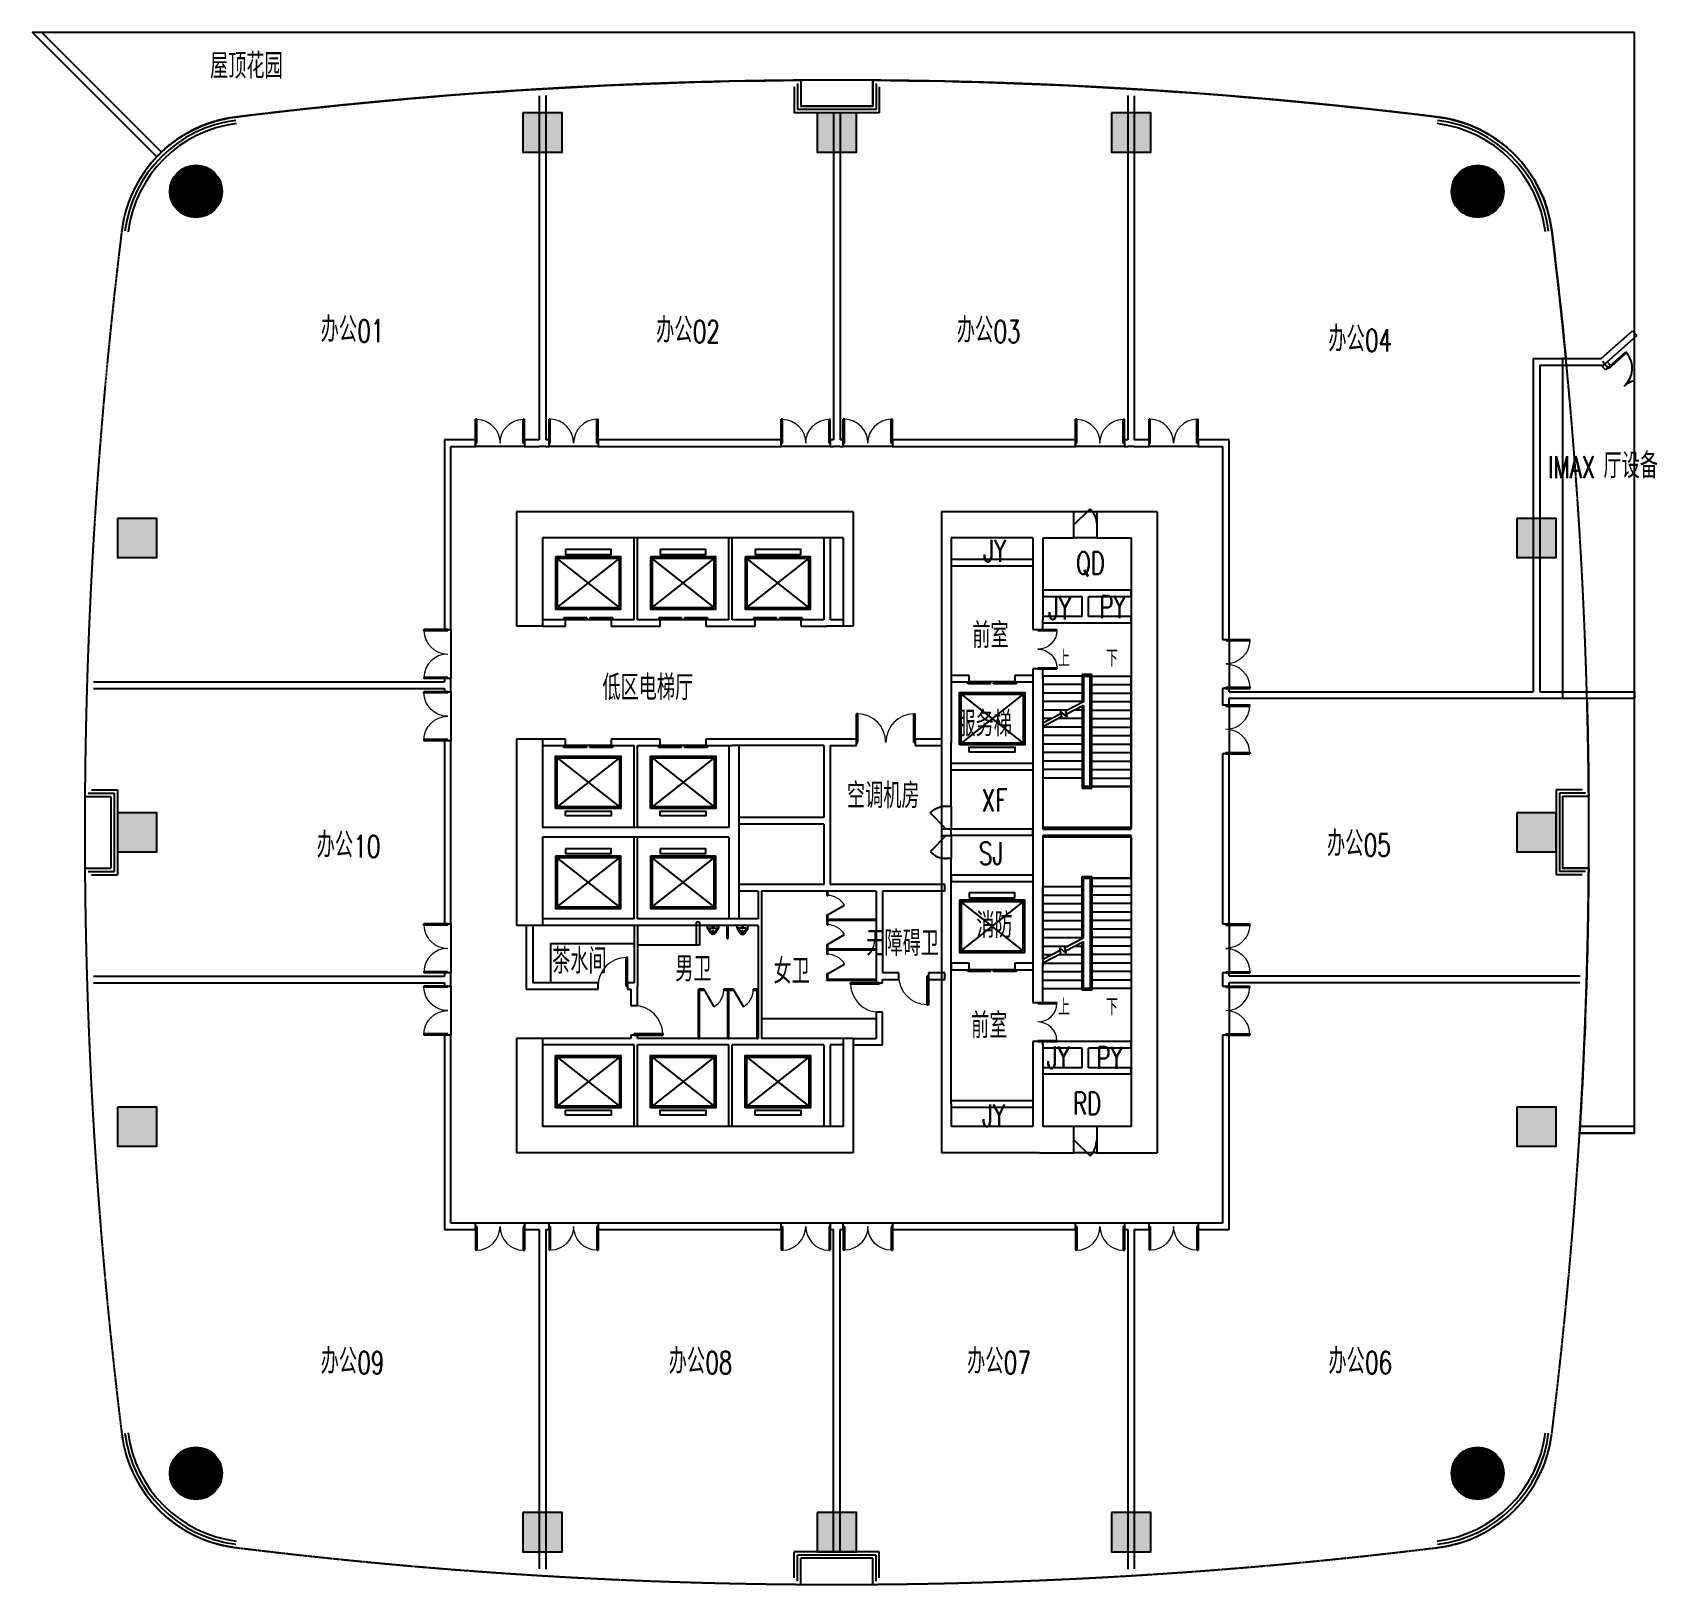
# Model space of a CAD drawing. Header units: millimetres. Extents: x 1425485 to 1583473, y 128978 to 176435.
# Drawn here: x 1533774 to 1583473, y 128978 to 176435 of the extents above.
import ezdxf

# ---------------------------------------------------------------- set-up
doc = ezdxf.new("R2010")
doc.units = ezdxf.units.MM
doc.linetypes.add('1-12商铺首层$0$DASH', pattern=[0.35, 0.25, -0.1])
doc.linetypes.add('DOTE', pattern=[2.42, 2, -0.2, 0.02, -0.2])
for name, color, linetype in [('3T_GLASS', 7, 'Continuous'), ('A-LIFT', 7, 'Continuous'), ('cc', 7, 'Continuous'), ('COLUMN', 9, 'Continuous'), ('CURTWALL', 7, 'Continuous'), ('DIM_SYMB', 7, 'Continuous'), ('DOTE', 16, 'DOTE'), ('J-厨卫', 7, 'Continuous'), ('PUB_HATCH', 252, 'Continuous'), ('PUB_TEXT', 7, 'Continuous'), ('STAIR', 7, 'Continuous'), ('WALL', 7, 'Continuous'), ('WINDOW', 7, 'Continuous'), ('变形线', 7, 'Continuous'), ('家具', 7, 'Continuous'), ('房间名', 7, 'Continuous')]:
    doc.layers.add(name, color=color, linetype=linetype)
doc.styles.add('_TCH_DIM', font='SIMPLEX', dxfattribs={"bigfont": 'GBCBIG'})
doc.styles.add('_TCH_SPACE', font='SIMPLEX', dxfattribs={"height": 5, "bigfont": 'GBCBIG'})

# ---------------------------------------------------------------- blocks, each defined once
blk = doc.blocks.new('224')
at = {"layer": 'A-LIFT'}
for p, q in [((-950, -1675), (950, -175)), ((950, -1675), (-950, -175))]:
    blk.add_line(p, q, dxfattribs=at)
for points in [[(700, 100), (700, -50), (-700, -50), (-700, 100)], [(1000, -125), (1000, -1725), (-1000, -1725), (-1000, -125)], [(-950, -1675), (-950, -175), (950, -175), (950, -1675)]]:
    blk.add_lwpolyline(points, close=True, dxfattribs=at)
blk = doc.blocks.new('_YZH')
blk.add_circle((0, 0), 0.5)
at = {"layer": 'PUB_HATCH', "const_width": 0.5}
blk.add_lwpolyline([(-0.25, 0, 1), (0.25, 0, 1)], format="xyb", close=True, dxfattribs=at)
blk = doc.blocks.new('_FZH')
blk.add_lwpolyline([(-0.5, -0.5), (0.5, -0.5), (0.5, 0.5), (-0.5, 0.5)], close=True)
at = {"layer": 'PUB_HATCH'}
blk.add_solid([(-0.5, -0.5), (0.5, -0.5), (-0.5, 0.5), (0.5, 0.5)], dxfattribs=at)
blk = doc.blocks.new('A$C4F7F3484')
at = {"layer": 'DOTE', "color": 1, "linetype": '1-12商铺首层$0$DASH', "ltscale": 3}
blk.add_lwpolyline([(30869, 27389, 0.343919), (27389, 30869, 0.061529), (-9389, 30869, 0.343919), (-12869, 27389, 0.061529), (-12869, -9389, 0.343919), (-9389, -12869, 0.061529), (27389, -12869, 0.343919), (30869, -9389, 0.061529), (30869, 27389)], format="xyb", dxfattribs=at)
at = {"layer": 'COLUMN', "color": 1, "xscale": 1200, "yscale": 1200, "zscale": 1200, "rotation": 270}
for p in [(0, 30400), (9000, 30400), (18000, 30400), (-12400, 18000), (30400, 18000), (-12400, 9000), (30400, 9000), (-12400, 0), (30400, 0), (0, -12400), (9000, -12400), (18000, -12400)]:
    blk.add_blockref('_FZH', p, dxfattribs=at)
at = {"layer": 'COLUMN', "color": 1, "xscale": 1600, "yscale": 1600, "zscale": 1600}
for p in [(-10600, 28600), (28600, 28600), (-10600, -10600), (28600, -10600)]:
    blk.add_blockref('_YZH', p, dxfattribs=at)
blk = doc.blocks.new('$lvtry$00000219')
at = {"color": 0}
for p, q in [((-124, -91), (-43, -216)), ((-116, -76), (116, -76)), ((43, -216), (124, -91))]:
    blk.add_line(p, q, dxfattribs=at)
blk.add_lwpolyline([(69, -231, -0.57735), (-69, -231), (-162, -88, -0.145378), (-170, -61), (-170, 0), (170, 0), (170, -61, -0.145378), (162, -88)], format="xyb", close=True, dxfattribs=at)
for centre, radius in [((0, -177), 20), ((0, -38), 17.7)]:
    blk.add_circle(centre, radius, dxfattribs=at)
for centre, radius, start, end in [((-116, -86), 10, 90, 213.0863), ((0, -191), 50, 210, 330), ((116, -86), 10, 326.9137, 90)]:
    blk.add_arc(centre, radius, start, end, dxfattribs=at)
for p in [(0, -38), (0, -177)]:
    blk.add_point(p, dxfattribs=at)
blk = doc.blocks.new('$DorLib2D$00000001')
for p, q in [((0.45, 0.975), (0.5, 0.975)), ((0.45, 0), (0.45, 0.975)), ((0.5, 0), (0.5, 0.975)), ((0.5, 0), (0.45, 0))]:
    blk.add_line(p, q)
at = {"lineweight": 13}
blk.add_arc((0.475, 0), 0.975, 91.4693, 180, dxfattribs=at)
blk = doc.blocks.new('$TCHSYS$APDOOR2D')
blk.add_line((0.5, 0), (0, 0.866))
at = {"lineweight": 13}
blk.add_arc((0.5, 0), 1, 120, 180, dxfattribs=at)
blk = doc.blocks.new('$DorLib2D$00000114')
at = {"color": 0}
blk.add_line((0.5, 0), (-0.207, 0.707), dxfattribs=at)
blk.add_arc((0.5, 0), 1, 135, 180, dxfattribs=at)
blk = doc.blocks.new('$DORLIB2D$00000127')
at = {"color": 0}
for points in [[(-0.533, 0.795), (-0.533, 0.69)], [(-0.033, 0.795), (-0.533, 0.795)], [(-0.033, 0.795), (-0.033, 0.69)], [(0.533, 0.795), (0.033, 0.795)], [(0.033, 0.795), (0.033, 0.69)], [(0.533, 0.795), (0.533, 0.69)], [(-0.033, 0.69), (-0.533, 0.69)], [(0.5, 0.5), (-0.5, 0.5)], [(0.533, 0.69), (0.033, 0.69)]]:
    blk.add_lwpolyline(points, dxfattribs=at)
blk = doc.blocks.new('$DorLib2D$00000002')
for p, q in [((-0.5, 0), (-0.5, 0.4875)), ((-0.475, 0.4875), (-0.5, 0.4875)), ((-0.475, 0), (-0.475, 0.4875)), ((0.475, 0), (0.475, 0.4875)), ((0.475, 0.4875), (0.5, 0.4875)), ((0.5, 0), (0.5, 0.4875)), ((-0.5, 0), (-0.475, 0)), ((0.5, 0), (0.475, 0))]:
    blk.add_line(p, q)
at = {"lineweight": 13}
for centre, start, end in [((-0.4875, 0), 0, 88.53072), ((0.4875, 0), 91.46928, 180)]:
    blk.add_arc(centre, 0.4875, start, end, dxfattribs=at)

msp = doc.modelspace()

# ---------------------------------------------------------------- linework, layer by layer
at = {"layer": 'cc'}
for p, q in [((1537575, 172634), (1533774, 176435)), ((1537717, 172775), (1534057, 176435))]:
    msp.add_line(p, q, dxfattribs=at)
for points in [[(1582774, 142778), (1581090, 142778), (1581090, 142778)], [(1582774, 142978), (1581102, 142978)]]:
    msp.add_lwpolyline(points, dxfattribs=at)
at = {"layer": 'CURTWALL'}
for p, q in [((1557272, 174974), (1557272, 174178)), ((1559472, 174974), (1559472, 174178)), ((1557072, 174772), (1557072, 173978)), ((1557172, 174873), (1557172, 174078)), ((1559572, 174873), (1559572, 174078)), ((1559672, 174772), (1559672, 173978)), ((1558372, 173978), (1557072, 173978)), ((1558372, 174078), (1557172, 174078)), ((1558372, 174178), (1557272, 174178)), ((1559472, 174178), (1558372, 174178)), ((1559572, 174078), (1558372, 174078)), ((1559672, 173978), (1558372, 173978)), ((1535376, 153078), (1536172, 153078)), ((1535477, 153178), (1536272, 153178)), ((1535578, 153278), (1536372, 153278)), ((1536172, 153078), (1536172, 150878)), ((1536272, 153178), (1536272, 150778)), ((1536372, 153278), (1536372, 150678)), ((1581166, 153278), (1580372, 153278)), ((1580372, 153278), (1580372, 150678)), ((1581267, 153178), (1580472, 153178)), ((1580472, 153178), (1580472, 150778)), ((1581368, 153078), (1580572, 153078)), ((1580572, 153078), (1580572, 150878)), ((1535376, 150878), (1536172, 150878)), ((1535477, 150778), (1536272, 150778)), ((1535578, 150678), (1536372, 150678)), ((1581166, 150678), (1580372, 150678)), ((1581267, 150778), (1580472, 150778)), ((1581368, 150878), (1580572, 150878)), ((1557072, 129184), (1557072, 129978)), ((1558372, 129978), (1557072, 129978)), ((1557172, 129083), (1557172, 129878)), ((1558372, 129878), (1557172, 129878)), ((1557272, 128982), (1557272, 129778)), ((1558372, 129778), (1557272, 129778)), ((1559672, 129978), (1558372, 129978)), ((1559572, 129878), (1558372, 129878)), ((1559472, 129778), (1558372, 129778)), ((1559472, 128982), (1559472, 129778)), ((1559572, 129083), (1559572, 129878)), ((1559672, 129184), (1559672, 129978))]:
    msp.add_line(p, q, dxfattribs=at)
for centre, radius, start, end in [((1540473, 169877), 4000, 97.0418, 172.9582), ((1540473, 169877), 3900, 97.0418, 172.9582), ((1540473, 169877), 3800, 97.0418, 172.9582), ((1576271, 169877), 3800, 7.0418, 82.9582), ((1576271, 169877), 3900, 7.0418, 82.9582), ((1576271, 169877), 4000, 7.0418, 82.9582), ((1540473, 134079), 4000, 187.0418, 262.9582), ((1540473, 134079), 3900, 187.0418, 262.9582), ((1540473, 134079), 3800, 187.0418, 262.9582), ((1576271, 134079), 3800, 277.0418, 352.9582), ((1576271, 134079), 3900, 277.0418, 352.9582), ((1576271, 134079), 4000, 277.0418, 352.9582)]:
    msp.add_arc(centre, radius, start, end, dxfattribs=at)
at = {"layer": 'DIM_SYMB'}
for points in [[(1565297, 156888, 0, 0, 0), (1565297, 156168, 120, 0, 0), (1565297, 155718, 0, 0, 0)], [(1566747, 156888, 0, 0, 0), (1566747, 152728, 0, 0, 0), (1565297, 152728, 0, 0, 0), (1565297, 155008, 120, 0, 0), (1565297, 155458, 0, 0, 0)], [(1566747, 147068, 0, 0, 0), (1566747, 151228, 0, 0, 0), (1565297, 151228, 0, 0, 0), (1565297, 148948, 120, 0, 0), (1565297, 148498, 0, 0, 0)], [(1565297, 147068, 0, 0, 0), (1565297, 147788, 120, 0, 0), (1565297, 148238, 0, 0, 0)]]:
    msp.add_lwpolyline(points, format="xyseb", dxfattribs=at)
at = {"layer": 'J-厨卫', "linetype": 'ByBlock'}
for p, q in [((1558072, 150178), (1558072, 150050)), ((1558102, 150178), (1558072, 150178)), ((1558102, 150050), (1558102, 150178)), ((1558072, 150050), (1558102, 150050)), ((1555022, 148728), (1555022, 149128)), ((1555022, 149128), (1555052, 149128)), ((1555052, 148728), (1555052, 149128)), ((1558102, 149450), (1558072, 149450)), ((1558072, 149450), (1558072, 149308)), ((1558072, 149308), (1558072, 149150)), ((1558072, 149150), (1558102, 149150)), ((1558102, 149308), (1558102, 149450)), ((1559572, 149308), (1558102, 149308)), ((1559572, 149278), (1558102, 149278)), ((1558102, 149150), (1558102, 149278)), ((1559572, 149278), (1559572, 149308)), ((1555022, 148728), (1555052, 148728)), ((1558102, 148550), (1558072, 148550)), ((1558072, 148550), (1558072, 148408)), ((1558072, 148408), (1558072, 148250)), ((1558072, 148250), (1558102, 148250)), ((1558102, 148408), (1558102, 148550)), ((1559572, 148408), (1558102, 148408)), ((1559572, 148378), (1558102, 148378)), ((1558102, 148250), (1558102, 148378)), ((1559572, 148378), (1559572, 148408)), ((1558102, 147650), (1558072, 147650)), ((1558072, 147650), (1558072, 147508)), ((1558102, 147508), (1558102, 147650)), ((1554142, 145678), (1554142, 147178)), ((1554315, 147178), (1554142, 147178)), ((1554172, 145678), (1554172, 147148)), ((1554172, 147148), (1554315, 147148)), ((1554315, 147148), (1554315, 147178)), ((1555072, 147178), (1554915, 147178)), ((1554915, 147178), (1554915, 147148)), ((1554915, 147148), (1555042, 147148)), ((1555042, 145678), (1555042, 147148)), ((1555215, 147178), (1555072, 147178)), ((1555072, 147148), (1555215, 147148)), ((1555072, 145678), (1555072, 147148)), ((1555215, 147148), (1555215, 147178)), ((1555972, 147178), (1555815, 147178)), ((1555815, 147178), (1555815, 147148)), ((1555815, 147148), (1555942, 147148)), ((1555942, 145678), (1555942, 147148)), ((1555972, 145678), (1555972, 147178)), ((1558072, 147508), (1558102, 147508)), ((1559572, 147478), (1558072, 147478)), ((1558072, 147448), (1558072, 147478)), ((1559572, 147448), (1558072, 147448)), ((1559572, 147448), (1559572, 147478)), ((1554142, 145678), (1554172, 145678)), ((1555042, 145678), (1555072, 145678)), ((1555942, 145678), (1555972, 145678))]:
    msp.add_line(p, q, dxfattribs=at)
at = {"layer": 'STAIR'}
for p, q in [((1564672, 156758), (1564672, 155316)), ((1565872, 156758), (1564672, 156758)), ((1566172, 156808), (1565872, 156808)), ((1565872, 156808), (1565872, 155946)), ((1565922, 156758), (1565922, 155972)), ((1566122, 156758), (1565922, 156758)), ((1565922, 156758), (1565922, 155972)), ((1565922, 156758), (1566122, 156758)), ((1566122, 153378), (1566122, 156758)), ((1566122, 153378), (1566122, 156758)), ((1566172, 153328), (1566172, 156808)), ((1566172, 156758), (1567372, 156758)), ((1567372, 153378), (1567372, 156758)), ((1565872, 156498), (1564672, 156498)), ((1565872, 156238), (1564672, 156238)), ((1566172, 156498), (1567372, 156498)), ((1566172, 156238), (1567372, 156238)), ((1565872, 155978), (1564672, 155978)), ((1565437, 155718), (1564672, 155718)), ((1565224, 155606), (1564672, 155316)), ((1565404, 155506), (1565206, 155687)), ((1565206, 155687), (1565247, 155505)), ((1565922, 155972), (1565365, 155680)), ((1565365, 155680), (1565404, 155506)), ((1565922, 155860), (1565388, 155579)), ((1565872, 155718), (1565652, 155718)), ((1565872, 155833), (1565872, 153328)), ((1565922, 155860), (1565922, 153638)), ((1565922, 155860), (1565922, 153378)), ((1566172, 155978), (1567372, 155978)), ((1566172, 155718), (1567372, 155718)), ((1565247, 155505), (1564672, 155203)), ((1564942, 155458), (1564672, 155458)), ((1564672, 155203), (1564672, 153638)), ((1565872, 155198), (1564672, 155198)), ((1565872, 155458), (1565157, 155458)), ((1566172, 155458), (1567372, 155458)), ((1566172, 155198), (1567372, 155198)), ((1565872, 154938), (1564672, 154938)), ((1565872, 154678), (1564672, 154678)), ((1566172, 154938), (1567372, 154938)), ((1566172, 154678), (1567372, 154678)), ((1565872, 154418), (1564672, 154418)), ((1565872, 154158), (1564672, 154158)), ((1566172, 154418), (1567372, 154418)), ((1566172, 154158), (1567372, 154158)), ((1565872, 153898), (1564672, 153898)), ((1565872, 153638), (1564672, 153638)), ((1564672, 153638), (1564672, 152078)), ((1565872, 153638), (1564672, 153638)), ((1565922, 153378), (1565922, 153638)), ((1566172, 153898), (1567372, 153898)), ((1566172, 153638), (1567372, 153638)), ((1565872, 153328), (1566172, 153328)), ((1565922, 153378), (1566122, 153378)), ((1566122, 153378), (1565922, 153378)), ((1566172, 153378), (1567372, 153378)), ((1567372, 153378), (1566172, 153378)), ((1567372, 152078), (1567372, 153378)), ((1564672, 152078), (1567372, 152078)), ((1567372, 151878), (1564672, 151878)), ((1564672, 151878), (1564672, 150318)), ((1567372, 150578), (1567372, 151878)), ((1565872, 148726), (1565872, 150628)), ((1565872, 150628), (1566172, 150628)), ((1566172, 150628), (1566172, 147148)), ((1564672, 148096), (1564672, 150318)), ((1564672, 150318), (1565872, 150318)), ((1564672, 150318), (1565872, 150318)), ((1565922, 148752), (1565922, 150578)), ((1565922, 150578), (1566122, 150578)), ((1565922, 150318), (1565922, 150578)), ((1565922, 150578), (1566122, 150578)), ((1565922, 148752), (1565922, 150318)), ((1566122, 150578), (1566122, 147198)), ((1566122, 150578), (1566122, 147198)), ((1567372, 150578), (1566172, 150578)), ((1566172, 150578), (1567372, 150578)), ((1567372, 150318), (1566172, 150318)), ((1567372, 150578), (1567372, 147198)), ((1564672, 150058), (1565872, 150058)), ((1564672, 149798), (1565872, 149798)), ((1567372, 150058), (1566172, 150058)), ((1567372, 149798), (1566172, 149798)), ((1564672, 149538), (1565872, 149538)), ((1564672, 149278), (1565872, 149278)), ((1567372, 149538), (1566172, 149538)), ((1567372, 149278), (1566172, 149278)), ((1564672, 149018), (1565872, 149018)), ((1564672, 148758), (1565872, 148758)), ((1565348, 148451), (1565922, 148752)), ((1565370, 148350), (1565922, 148640)), ((1565872, 147148), (1565872, 148613)), ((1565922, 147198), (1565922, 148640)), ((1565922, 147198), (1565922, 148640)), ((1567372, 149018), (1566172, 149018)), ((1567372, 148758), (1566172, 148758)), ((1564672, 148498), (1565437, 148498)), ((1564672, 148096), (1565206, 148377)), ((1564672, 147983), (1565229, 148276)), ((1564672, 148238), (1564942, 148238)), ((1565157, 148238), (1565872, 148238)), ((1565229, 148276), (1565190, 148450)), ((1565190, 148450), (1565389, 148269)), ((1565389, 148269), (1565348, 148451)), ((1565652, 148498), (1565872, 148498)), ((1567372, 148498), (1566172, 148498)), ((1567372, 148238), (1566172, 148238)), ((1564672, 147198), (1564672, 147983)), ((1564672, 147978), (1565872, 147978)), ((1564672, 147718), (1565872, 147718)), ((1567372, 147978), (1566172, 147978)), ((1567372, 147718), (1566172, 147718)), ((1564672, 147458), (1565872, 147458)), ((1564672, 147198), (1565872, 147198)), ((1566172, 147148), (1565872, 147148)), ((1566122, 147198), (1565922, 147198)), ((1565922, 147198), (1566122, 147198)), ((1567372, 147458), (1566172, 147458)), ((1567372, 147198), (1566172, 147198))]:
    msp.add_line(p, q, dxfattribs=at)
at = {"layer": 'WALL'}
for p, q in [((1549272, 174501), (1549272, 163978)), ((1549472, 174513), (1549472, 163978)), ((1567272, 174513), (1567272, 163978)), ((1567472, 174501), (1567472, 163978)), ((1558272, 173978), (1558272, 163978)), ((1558472, 173978), (1558472, 163978)), ((1581748, 166467), (1582708, 167317)), ((1581824, 166267), (1582840, 167167)), ((1582708, 167317), (1582840, 167167)), ((1579672, 166467), (1579672, 156278)), ((1579672, 166467), (1580580, 166467)), ((1579872, 166267), (1579872, 156278)), ((1579872, 166267), (1580580, 166267)), ((1580580, 166467), (1581748, 166467)), ((1580580, 166267), (1581824, 166267)), ((1581882, 166118), (1581750, 166267)), ((1582031, 166251), (1581882, 166118)), ((1582031, 166251), (1581932, 166363)), ((1546372, 163978), (1546372, 158178)), ((1547322, 163978), (1546372, 163978)), ((1546572, 158178), (1546572, 163778)), ((1546572, 163778), (1547322, 163778)), ((1547322, 163778), (1547322, 163978)), ((1549272, 163978), (1548822, 163978)), ((1548822, 163978), (1548822, 163778)), ((1548822, 163778), (1549272, 163778)), ((1549272, 163778), (1549272, 163778)), ((1549472, 163778), (1549272, 163778)), ((1549572, 163978), (1549472, 163978)), ((1549472, 163778), (1549472, 163778)), ((1549472, 163778), (1549572, 163778)), ((1549572, 163778), (1549572, 163978)), ((1556672, 163978), (1551072, 163978)), ((1551072, 163978), (1551072, 163778)), ((1551072, 163778), (1556672, 163778)), ((1556672, 163778), (1556672, 163978)), ((1558272, 163978), (1558172, 163978)), ((1558172, 163978), (1558172, 163778)), ((1558172, 163778), (1558272, 163778)), ((1558272, 163778), (1558272, 163778)), ((1558472, 163778), (1558272, 163778)), ((1558572, 163978), (1558472, 163978)), ((1558472, 163778), (1558472, 163778)), ((1558472, 163778), (1558572, 163778)), ((1558572, 163778), (1558572, 163978)), ((1565672, 163978), (1560072, 163978)), ((1560072, 163978), (1560072, 163778)), ((1560072, 163778), (1565672, 163778)), ((1565672, 163778), (1565672, 163978)), ((1567272, 163978), (1567172, 163978)), ((1567172, 163978), (1567172, 163778)), ((1567172, 163778), (1567272, 163778)), ((1567272, 163778), (1567272, 163778)), ((1567472, 163778), (1567272, 163778)), ((1567922, 163978), (1567472, 163978)), ((1567472, 163778), (1567922, 163778)), ((1567472, 163778), (1567472, 163778)), ((1567922, 163778), (1567922, 163978)), ((1570372, 163978), (1569422, 163978)), ((1569422, 163978), (1569422, 163778)), ((1569422, 163778), (1570172, 163778)), ((1570172, 163778), (1570172, 157878)), ((1570372, 157878), (1570372, 163978)), ((1552172, 161778), (1548572, 161778)), ((1548572, 161778), (1548572, 158278)), ((1555072, 161778), (1552172, 161778)), ((1558072, 161778), (1555072, 161778)), ((1558872, 161778), (1558072, 161778)), ((1558872, 161778), (1558872, 158378)), ((1561572, 161778), (1561572, 160228)), ((1564572, 161778), (1561572, 161778)), ((1565622, 161778), (1564572, 161778)), ((1565622, 160978), (1565622, 161778)), ((1568172, 161778), (1566322, 161778)), ((1566322, 161778), (1566322, 160978)), ((1568172, 161778), (1568172, 151978)), ((1552172, 160978), (1549372, 160978)), ((1549372, 160978), (1549372, 158278)), ((1555072, 160978), (1552172, 160978)), ((1552172, 158478), (1552172, 160978)), ((1552272, 158478), (1552272, 160978)), ((1558072, 160978), (1555072, 160978)), ((1555072, 158478), (1555072, 160978)), ((1555172, 158478), (1555172, 160978)), ((1557972, 160978), (1557972, 158478)), ((1558572, 160978), (1558072, 160978)), ((1558172, 160978), (1558172, 158478)), ((1558572, 160978), (1558572, 158378)), ((1561872, 160978), (1561872, 160228)), ((1564372, 160978), (1561872, 160978)), ((1564372, 160978), (1564372, 160228)), ((1564672, 160978), (1565622, 160978)), ((1564672, 160978), (1564672, 160228)), ((1566322, 160978), (1567372, 160978)), ((1567372, 160978), (1567372, 152128)), ((1561572, 160228), (1561572, 154728)), ((1561872, 160328), (1564372, 160328)), ((1561872, 160228), (1561872, 154728)), ((1561872, 160128), (1564372, 160128)), ((1564372, 160228), (1564372, 159278)), ((1564672, 160228), (1564672, 159278)), ((1564372, 159278), (1564372, 158478)), ((1565972, 159378), (1564672, 159378)), ((1564672, 159278), (1564672, 158478)), ((1565872, 159178), (1564672, 159178)), ((1565872, 158578), (1565872, 159178)), ((1567372, 159378), (1565972, 159378)), ((1566072, 158578), (1566072, 159178)), ((1567372, 159178), (1566072, 159178)), ((1567372, 159178), (1567372, 159378)), ((1565872, 158578), (1564672, 158578)), ((1567372, 158578), (1566072, 158578)), ((1567372, 158378), (1567372, 158578)), ((1546372, 158178), (1546572, 158178)), ((1549372, 158278), (1548572, 158278)), ((1550072, 158478), (1549372, 158478)), ((1549372, 158278), (1550072, 158278)), ((1550072, 158278), (1550072, 158478)), ((1552172, 158478), (1551472, 158478)), ((1551472, 158478), (1551472, 158278)), ((1551472, 158278), (1552172, 158278)), ((1552172, 158278), (1552972, 158278)), ((1552972, 158478), (1552272, 158478)), ((1552972, 158278), (1552972, 158478)), ((1555072, 158478), (1554372, 158478)), ((1554372, 158478), (1554372, 158278)), ((1554372, 158278), (1555072, 158278)), ((1555072, 158278), (1555872, 158278)), ((1555872, 158478), (1555172, 158478)), ((1555872, 158278), (1555872, 158478)), ((1557972, 158478), (1557272, 158478)), ((1557272, 158478), (1557272, 158278)), ((1557272, 158278), (1558072, 158278)), ((1558572, 158278), (1558072, 158278)), ((1558572, 158478), (1558172, 158478)), ((1558572, 158378), (1558572, 158278)), ((1558872, 158278), (1558572, 158278)), ((1558872, 158378), (1558872, 158278)), ((1564372, 158478), (1564372, 158178)), ((1564372, 158178), (1564672, 158178)), ((1564672, 158178), (1564672, 158478)), ((1565972, 158378), (1564672, 158378)), ((1567372, 158378), (1565972, 158378)), ((1570172, 157878), (1570372, 157878)), ((1535643, 156578), (1546372, 156578)), ((1546572, 156678), (1546372, 156678)), ((1546372, 156678), (1546372, 156578)), ((1546572, 156478), (1546572, 156678)), ((1562422, 156778), (1561872, 156778)), ((1561872, 156778), (1561872, 156578)), ((1561872, 156578), (1562422, 156578)), ((1562422, 156578), (1562422, 156778)), ((1564372, 156778), (1563822, 156778)), ((1563822, 156778), (1563822, 156578)), ((1563822, 156578), (1564372, 156578)), ((1564672, 156978), (1564372, 156978)), ((1564372, 156978), (1564372, 156678)), ((1564372, 156678), (1564372, 153978)), ((1564672, 156678), (1564672, 156978)), ((1564672, 156678), (1564672, 153978)), ((1535637, 156378), (1546372, 156378)), ((1546372, 156378), (1546372, 156278)), ((1546372, 156278), (1546572, 156278)), ((1546572, 156278), (1546572, 156478)), ((1570372, 156378), (1570172, 156378)), ((1570172, 156378), (1570172, 156178)), ((1570172, 156178), (1570172, 155878)), ((1570372, 156278), (1570372, 156378)), ((1570372, 156278), (1579672, 156278)), ((1570372, 156078), (1579772, 156078)), ((1570372, 155878), (1570372, 156078)), ((1579772, 156078), (1581213, 156078)), ((1579872, 156278), (1581213, 156278)), ((1581213, 156278), (1582774, 156278)), ((1581213, 156078), (1582774, 156078)), ((1582774, 156278), (1582774, 156078)), ((1570172, 155878), (1570372, 155878)), ((1546372, 154778), (1546372, 149178)), ((1546572, 154778), (1546372, 154778)), ((1546572, 149178), (1546572, 154778)), ((1548572, 154828), (1548572, 151978)), ((1549372, 154828), (1548572, 154828)), ((1549372, 154828), (1549372, 152128)), ((1550072, 154828), (1549372, 154828)), ((1549372, 154628), (1550072, 154628)), ((1550072, 154628), (1550072, 154828)), ((1552172, 154828), (1551472, 154828)), ((1551472, 154828), (1551472, 154628)), ((1551472, 154628), (1552172, 154628)), ((1552972, 154828), (1552172, 154828)), ((1552172, 152128), (1552172, 154628)), ((1552272, 154628), (1552972, 154628)), ((1552272, 152128), (1552272, 154628)), ((1552972, 154628), (1552972, 154828)), ((1555172, 154828), (1554372, 154828)), ((1554372, 154828), (1554372, 154628)), ((1554372, 154628), (1555172, 154628)), ((1555072, 154628), (1555072, 152328)), ((1558072, 154828), (1555172, 154828)), ((1557972, 154628), (1555172, 154628)), ((1555372, 154628), (1555372, 152328)), ((1557972, 154628), (1557972, 152428)), ((1558972, 154828), (1558072, 154828)), ((1558172, 154628), (1558172, 152328)), ((1558172, 154628), (1558972, 154628)), ((1558972, 154628), (1558972, 154828)), ((1561572, 154828), (1560772, 154828)), ((1560772, 154828), (1560772, 154628)), ((1560772, 154628), (1561572, 154628)), ((1561572, 154728), (1561572, 152778)), ((1561872, 152778), (1561872, 154728)), ((1564372, 154078), (1561872, 154078)), ((1561872, 153878), (1561872, 154078)), ((1570172, 154378), (1570172, 149178)), ((1570372, 154378), (1570172, 154378)), ((1570372, 149178), (1570372, 154378)), ((1564372, 153878), (1561872, 153878)), ((1564372, 153978), (1564372, 151978)), ((1564672, 153978), (1564672, 152128)), ((1561572, 152778), (1561872, 152778)), ((1552172, 152128), (1549372, 152128)), ((1555072, 152128), (1552172, 152128)), ((1555072, 152328), (1555072, 152128)), ((1557972, 152428), (1555372, 152428)), ((1555372, 152328), (1555372, 151978)), ((1557972, 152228), (1555372, 152228)), ((1557972, 152228), (1557972, 150378)), ((1558172, 152328), (1558172, 150378)), ((1567372, 152128), (1564672, 152128)), ((1548572, 151978), (1548572, 149128)), ((1552172, 151828), (1549372, 151828)), ((1549372, 151828), (1549372, 149128)), ((1555072, 151828), (1552172, 151828)), ((1552172, 149328), (1552172, 151828)), ((1552272, 149328), (1552272, 151828)), ((1555072, 151828), (1555072, 150278)), ((1555372, 151978), (1555372, 150278)), ((1561572, 152078), (1561572, 151878)), ((1561872, 152078), (1561572, 152078)), ((1561572, 151878), (1561872, 151878)), ((1564372, 152078), (1561872, 152078)), ((1561872, 151878), (1561872, 152078)), ((1561872, 151878), (1561872, 152078)), ((1564372, 151878), (1561872, 151878)), ((1564372, 151878), (1564372, 152078)), ((1564372, 151978), (1564372, 150578)), ((1567372, 151828), (1564672, 151828)), ((1564672, 151828), (1564672, 150578)), ((1567372, 151828), (1567372, 142978)), ((1568172, 151978), (1568172, 142178)), ((1561872, 151178), (1561572, 151178)), ((1561572, 151178), (1561572, 143678)), ((1561872, 143678), (1561872, 151178)), ((1561872, 150678), (1564372, 150678)), ((1561872, 150678), (1561872, 150478)), ((1555072, 150278), (1555072, 149328)), ((1556072, 150378), (1555372, 150378)), ((1555372, 150278), (1555372, 149328)), ((1555972, 150178), (1555372, 150178)), ((1555972, 150178), (1555972, 149328)), ((1557972, 150378), (1556072, 150378)), ((1556072, 150178), (1556072, 149228)), ((1558072, 150178), (1556072, 150178)), ((1559572, 150178), (1558072, 150178)), ((1559672, 150378), (1558172, 150378)), ((1559572, 150178), (1559572, 147578)), ((1561672, 150378), (1559672, 150378)), ((1561672, 150178), (1559772, 150178)), ((1559772, 150178), (1559772, 147678)), ((1561672, 150178), (1561672, 150378)), ((1561872, 150478), (1564372, 150478)), ((1564372, 150578), (1564372, 147878)), ((1564672, 150578), (1564672, 147878)), ((1546372, 149178), (1546572, 149178)), ((1549372, 149128), (1548572, 149128)), ((1548872, 149128), (1548872, 147178)), ((1549072, 149128), (1548872, 149128)), ((1549072, 149128), (1549072, 147378)), ((1552172, 149328), (1549372, 149328)), ((1552172, 149128), (1549372, 149128)), ((1552172, 149128), (1552172, 147378)), ((1552272, 149128), (1552172, 149128)), ((1555172, 149128), (1552172, 149128)), ((1555172, 149328), (1552272, 149328)), ((1552272, 149128), (1552272, 147278)), ((1554072, 149228), (1554072, 148528)), ((1554172, 149228), (1554072, 149228)), ((1554172, 149228), (1554172, 148528)), ((1555972, 149328), (1555172, 149328)), ((1555972, 149128), (1555172, 149128)), ((1555972, 149128), (1555972, 145678)), ((1556072, 149228), (1556072, 145678)), ((1570172, 149178), (1570372, 149178)), ((1554172, 148528), (1554072, 148528)), ((1546572, 147678), (1546372, 147678)), ((1546372, 147678), (1546372, 147578)), ((1546572, 147478), (1546572, 147678)), ((1560272, 147678), (1559772, 147678)), ((1560272, 147478), (1560272, 147678)), ((1561672, 147678), (1561172, 147678)), ((1561172, 147678), (1561172, 147478)), ((1561672, 147478), (1561672, 147678)), ((1562422, 147978), (1561872, 147978)), ((1561872, 147978), (1561872, 147778)), ((1561872, 147778), (1562422, 147778)), ((1562422, 147778), (1562422, 147978)), ((1564372, 147978), (1563822, 147978)), ((1563822, 147978), (1563822, 147778)), ((1563822, 147778), (1564372, 147778)), ((1564372, 147878), (1564372, 146778)), ((1564672, 146778), (1564672, 147878)), ((1570372, 147678), (1570172, 147678)), ((1570172, 147678), (1570172, 147478)), ((1570372, 147578), (1570372, 147678)), ((1535637, 147578), (1546372, 147578)), ((1535643, 147378), (1546372, 147378)), ((1546372, 147378), (1546372, 147278)), ((1546372, 147278), (1546572, 147278)), ((1546572, 147278), (1546572, 147478)), ((1548872, 147178), (1551072, 147178)), ((1551072, 147378), (1549072, 147378)), ((1551072, 147178), (1551072, 147378)), ((1552172, 147378), (1551972, 147378)), ((1551972, 147378), (1551972, 147178)), ((1551972, 147178), (1552072, 147178)), ((1552072, 147178), (1552072, 146678)), ((1552272, 146678), (1552272, 147278)), ((1559572, 147578), (1559572, 147378)), ((1559572, 147378), (1559772, 147378)), ((1559772, 147478), (1560272, 147478)), ((1559772, 147378), (1559772, 147478)), ((1561172, 147478), (1561672, 147478)), ((1570172, 147478), (1570172, 147278)), ((1570172, 147278), (1570372, 147278)), ((1581107, 147578), (1570372, 147578)), ((1581101, 147378), (1570372, 147378)), ((1570372, 147278), (1570372, 147378)), ((1552072, 146678), (1552272, 146678)), ((1564372, 146778), (1564672, 146778)), ((1559772, 146478), (1559572, 146478)), ((1559572, 146478), (1559572, 145678)), ((1559772, 145478), (1559772, 146478)), ((1546572, 145778), (1546372, 145778)), ((1546372, 145778), (1546372, 139828)), ((1546572, 140028), (1546572, 145778)), ((1548572, 145678), (1548572, 142178)), ((1549372, 145678), (1548572, 145678)), ((1549372, 145678), (1549372, 142978)), ((1552072, 145678), (1549372, 145678)), ((1552272, 145778), (1552072, 145778)), ((1552072, 145778), (1552072, 145678)), ((1552272, 145678), (1552272, 145778)), ((1555072, 145678), (1552272, 145678)), ((1555972, 145678), (1555072, 145678)), ((1558072, 145678), (1556072, 145678)), ((1558572, 145678), (1558072, 145678)), ((1558572, 145678), (1558572, 142978)), ((1558872, 145678), (1558572, 145678)), ((1558872, 145678), (1559572, 145678)), ((1558872, 145678), (1558872, 145478)), ((1558872, 145678), (1558872, 142178)), ((1570372, 145778), (1570172, 145778)), ((1570172, 145778), (1570172, 140028)), ((1570372, 139828), (1570372, 145778)), ((1552172, 145478), (1549372, 145478)), ((1552172, 142978), (1552172, 145478)), ((1552272, 142978), (1552272, 145478)), ((1555072, 145478), (1552272, 145478)), ((1555072, 142978), (1555072, 145478)), ((1555172, 142978), (1555172, 145478)), ((1556072, 145478), (1555172, 145478)), ((1557972, 145478), (1556072, 145478)), ((1557972, 145478), (1557972, 142978)), ((1558172, 145478), (1558172, 142978)), ((1558572, 145478), (1558172, 145478)), ((1558872, 145478), (1559772, 145478)), ((1564672, 145578), (1564372, 145578)), ((1564372, 145578), (1564372, 145478)), ((1564372, 145478), (1564372, 144678)), ((1565972, 145578), (1564672, 145578)), ((1564672, 145478), (1564672, 145578)), ((1564672, 145478), (1564672, 144678)), ((1565872, 145378), (1564672, 145378)), ((1565872, 144778), (1565872, 145378)), ((1567372, 145578), (1565972, 145578)), ((1567372, 145378), (1566072, 145378)), ((1566072, 144778), (1566072, 145378)), ((1567372, 145378), (1567372, 145578)), ((1564372, 144678), (1564372, 143678)), ((1565872, 144778), (1564672, 144778)), ((1564672, 144678), (1564672, 143678)), ((1567372, 144778), (1566072, 144778)), ((1567372, 144578), (1567372, 144778)), ((1565972, 144578), (1564672, 144578)), ((1567372, 144578), (1565972, 144578)), ((1561572, 143678), (1561572, 142178)), ((1561872, 143778), (1564372, 143778)), ((1561872, 143678), (1561872, 142978)), ((1564372, 143678), (1564372, 142978)), ((1564672, 143678), (1564672, 142978)), ((1561872, 143578), (1564372, 143578)), ((1552172, 142978), (1549372, 142978)), ((1555072, 142978), (1552172, 142978)), ((1558072, 142978), (1555072, 142978)), ((1558572, 142978), (1558072, 142978)), ((1564372, 142978), (1561872, 142978)), ((1565622, 142978), (1564672, 142978)), ((1565622, 142178), (1565622, 142978)), ((1567372, 142978), (1566322, 142978)), ((1566322, 142978), (1566322, 142178)), ((1552172, 142178), (1548572, 142178)), ((1555072, 142178), (1552172, 142178)), ((1558072, 142178), (1555072, 142178)), ((1558872, 142178), (1558072, 142178)), ((1564572, 142178), (1561572, 142178)), ((1564572, 142178), (1565622, 142178)), ((1566322, 142178), (1568172, 142178)), ((1546372, 139828), (1547322, 139828)), ((1547322, 140028), (1546572, 140028)), ((1547322, 139828), (1547322, 140028)), ((1549372, 140028), (1548822, 140028)), ((1548822, 140028), (1548822, 139828)), ((1548822, 139828), (1549272, 139828)), ((1549272, 139828), (1549272, 129455)), ((1549572, 140028), (1549372, 140028)), ((1549472, 139828), (1549472, 129443)), ((1549472, 139828), (1549572, 139828)), ((1549572, 139828), (1549572, 140028)), ((1556672, 140028), (1551072, 140028)), ((1551072, 140028), (1551072, 139828)), ((1551072, 139828), (1556672, 139828)), ((1556672, 139828), (1556672, 140028)), ((1558372, 140028), (1558172, 140028)), ((1558172, 140028), (1558172, 139828)), ((1558172, 139828), (1558272, 139828)), ((1558272, 129978), (1558272, 139828)), ((1558572, 140028), (1558372, 140028)), ((1558472, 129978), (1558472, 139828)), ((1558472, 139828), (1558572, 139828)), ((1558572, 139828), (1558572, 140028)), ((1565672, 140028), (1560072, 140028)), ((1560072, 140028), (1560072, 139828)), ((1560072, 139828), (1565672, 139828)), ((1565672, 139828), (1565672, 140028)), ((1567372, 140028), (1567172, 140028)), ((1567172, 140028), (1567172, 139828)), ((1567172, 139828), (1567272, 139828)), ((1567272, 139828), (1567272, 129443)), ((1567922, 140028), (1567372, 140028)), ((1567472, 139828), (1567922, 139828)), ((1567472, 139828), (1567472, 129455)), ((1567922, 139828), (1567922, 140028)), ((1570172, 140028), (1569422, 140028)), ((1569422, 140028), (1569422, 139828)), ((1569422, 139828), (1570372, 139828))]:
    msp.add_line(p, q, dxfattribs=at)
at = {"layer": 'WALL', "color": 46}
msp.add_line((1581956, 166184), (1581791, 166372), dxfattribs=at)
at = {"layer": 'WINDOW'}
for p, q in [((1581956, 166184), (1582504, 166669)), ((1581981, 166156), (1582529, 166641)), ((1582529, 166641), (1582504, 166669)), ((1581956, 166184), (1581981, 166156)), ((1548822, 163778), (1547322, 163778)), ((1551072, 163778), (1549572, 163778)), ((1558172, 163778), (1556672, 163778)), ((1560072, 163778), (1558572, 163778)), ((1567172, 163778), (1565672, 163778)), ((1569422, 163778), (1567922, 163778)), ((1546572, 158178), (1546572, 156678)), ((1570372, 157878), (1570372, 156378)), ((1546572, 156278), (1546572, 154778)), ((1570372, 155878), (1570372, 154378)), ((1546572, 149178), (1546572, 147678)), ((1570372, 149178), (1570372, 147678)), ((1546572, 147278), (1546572, 145778)), ((1570372, 147278), (1570372, 145778)), ((1548822, 140028), (1547322, 140028)), ((1551072, 140028), (1549572, 140028)), ((1558172, 140028), (1556672, 140028)), ((1560072, 140028), (1558572, 140028)), ((1567172, 140028), (1565672, 140028)), ((1569422, 140028), (1567922, 140028))]:
    msp.add_line(p, q, dxfattribs=at)
at = {"layer": 'WINDOW', "linetype": 'ByBlock'}
for p, q in [((1566322, 161778), (1565622, 161778)), ((1566322, 160978), (1565622, 160978)), ((1561572, 152778), (1561572, 152078)), ((1561872, 152778), (1561872, 152078)), ((1561572, 151878), (1561572, 151178)), ((1561872, 151878), (1561872, 151178)), ((1566322, 142978), (1565622, 142978)), ((1566322, 142178), (1565622, 142178))]:
    msp.add_line(p, q, dxfattribs=at)
at = {"layer": 'WINDOW'}
for centre, start, end in [((1581969, 166170), 311.521, 40.0517), ((1582938, 165075), 102.9823, 131.521)]:
    msp.add_arc(centre, 731, start, end, dxfattribs=at)
at = {"layer": '变形线'}
msp.add_lwpolyline([(1582774, 176435), (1533774, 176435), (1537575, 172634, -0.173587), (1539983, 173847, -0.0289), (1557272, 174974), (1557272, 174178), (1559472, 174178), (1559472, 174974, -0.0289), (1576761, 173847, -0.343919), (1580241, 170367, -0.006539), (1580671, 166467), (1580572, 166467), (1580572, 156078), (1581316, 156078, -0.005001), (1581368, 153078), (1580572, 153078), (1580572, 150878), (1581368, 150878, -0.01351), (1581090, 142778), (1582774, 142778)], format="xyb", close=True, dxfattribs=at)
at = {"layer": '家具'}
for p, q in [((1554072, 148528), (1552272, 148528)), ((1559572, 146278), (1556072, 146278))]:
    msp.add_line(p, q, dxfattribs=at)
msp.add_lwpolyline([(1549622, 147378), (1549622, 148578), (1552172, 148578)], dxfattribs=at)

# ---------------------------------------------------------------- block references
at = {"layer": '3T_GLASS', "color": 4}
msp.add_blockref('A$C4F7F3484', (1549372, 142978), dxfattribs=at)
at = {"layer": 'A-LIFT', "xscale": -1}
for p in [(1550772, 160528), (1553672, 160528), (1556572, 160528), (1550772, 151378), (1553672, 151378), (1563122, 150028)]:
    msp.add_blockref('224', p, dxfattribs=at)
at = {"layer": 'A-LIFT', "rotation": 180}
for p in [(1563122, 154528), (1550772, 152578), (1553672, 152578), (1550772, 143428), (1553672, 143428), (1556572, 143428)]:
    msp.add_blockref('224', p, dxfattribs=at)
at = {"layer": 'J-厨卫', "linetype": 'ByBlock', "xscale": 600, "yscale": 600, "zscale": 30}
for p, rotation in [((1558087, 149750), 270.0000000002913), ((1558087, 148850), 270.0000000000593), ((1558087, 147950), 270.0000000000593), ((1554615, 147163), 180), ((1555515, 147163), 180)]:
    msp.add_blockref('$TCHSYS$APDOOR2D', p, dxfattribs=dict(at, rotation=rotation))
at = {"layer": 'J-厨卫', "linetype": 'ByBlock', "rotation": 6.7314e-12}
msp.add_blockref('$lvtry$00000219', (1554587, 149128), dxfattribs=at)
at = {"layer": 'J-厨卫', "linetype": 'ByBlock', "yscale": -1, "rotation": 179.9999999999933}
msp.add_blockref('$lvtry$00000219', (1555487, 149128), dxfattribs=at)
at = {"layer": 'WINDOW'}
for p, xscale, yscale, zscale, rotation in [((1548072, 163878), 1500, -1500, 1500, 180), ((1550322, 163878), -1500, -1500, -1500, 180), ((1557422, 163878), 1500, -1500, 1500, 180), ((1559322, 163878), -1500, -1500, -1500, 180), ((1566422, 163878), 1500, -1500, 1500, 180), ((1568672, 163878), -1500, -1500, -1500, 180), ((1546472, 157428), -1500, -1500, -1500, 270), ((1564522, 157578), -1200, 1200, -1200, 270), ((1570272, 157128), -1500, 1500, -1500, 270), ((1546472, 155528), 1500, -1500, 1500, 270), ((1559872, 154728), -1800, -1800, -1800, 180), ((1570272, 155128), 1500, 1500, 1500, 270), ((1546472, 148428), -1500, -1500, -1500, 270), ((1570272, 148428), -1500, 1500, -1500, 270), ((1546472, 146528), 1500, -1500, 1500, 270), ((1570272, 146528), 1500, 1500, 1500, 270), ((1564522, 146178), 1200, 1200, 1200, 270), ((1548072, 139928), 1500, 1500, 1500, 180), ((1550322, 139928), -1500, 1500, -1500, 180), ((1557422, 139928), 1500, 1500, 1500, 180), ((1559322, 139928), -1500, 1500, -1500, 180), ((1566422, 139928), 1500, 1500, 1500, 180), ((1568672, 139928), -1500, 1500, -1500, 180)]:
    msp.add_blockref('$DorLib2D$00000002', p, dxfattribs=dict(at, xscale=xscale, yscale=yscale, zscale=zscale, rotation=rotation))
at = {"layer": 'WINDOW', "linetype": 'ByBlock'}
for name, p, xscale, yscale, zscale, rotation in [('$DorLib2D$00000114', (1565972, 161378), 700, -700, 700, 180), ('$DORLIB2D$00000127', (1550772, 158378), -1400, -200, -1400, 180), ('$DORLIB2D$00000127', (1553672, 158378), -1400, -200, -1400, 180), ('$DORLIB2D$00000127', (1556572, 158378), -1400, -200, -1400, 180), ('$DORLIB2D$00000127', (1563122, 156678), -1400, 200, -1400, 180), ('$DORLIB2D$00000127', (1550772, 154728), -1400, 200, -1400, 180), ('$DORLIB2D$00000127', (1553672, 154728), -1400, 200, -1400, 180), ('$DorLib2D$00000114', (1561722, 152428), 700, -700, 700, 270), ('$DorLib2D$00000114', (1561722, 151528), -700, -700, -700, 270), ('$DorLib2D$00000001', (1551522, 147278), -900, -900, -900, 180), ('$DorLib2D$00000001', (1559672, 146928), -900, -900, -900, 269.9999999999866), ('$DorLib2D$00000001', (1560722, 147578), -900, 900, -900, 180), ('$DorLib2D$00000001', (1552172, 146228), 900, 900, 900, 270), ('$DorLib2D$00000114', (1565972, 142578), 700, 700, 700, 180)]:
    msp.add_blockref(name, p, dxfattribs=dict(at, xscale=xscale, yscale=yscale, zscale=zscale, rotation=rotation))
at = {"layer": 'WINDOW', "linetype": 'ByBlock', "xscale": 1400, "yscale": -200, "zscale": 1400}
msp.add_blockref('$DORLIB2D$00000127', (1563122, 147878), dxfattribs=at)

# ---------------------------------------------------------------- texts
at = {"layer": 'PUB_TEXT', "style": '_TCH_DIM'}
for s, p in [('上', (1565141, 157045)), ('下', (1566605, 157045)), ('上', (1565141, 146385)), ('下', (1566605, 146385))]:
    msp.add_text(s, height=506, dxfattribs=at).set_placement(p)
at = {"layer": '房间名', "style": '_TCH_SPACE'}
for s, p in [('屋顶花园', (1539204, 175027)), ('办公', (1542588, 166969)), ('办公', (1552849, 166949)), ('办公', (1562045, 166949)), ('办公', (1573408, 166679)), ('厅设备', (1581821, 162804)), ('前室', (1562517, 157614)), ('低区电梯厅', (1551203, 156019)), ('服务梯', (1562062, 154910)), ('空调机房', (1558681, 152715)), ('办公', (1573367, 151247)), ('办公', (1542466, 151205)), ('消防', (1562640, 148750)), ('无障碍卫', (1559277, 148199)), ('茶水间', (1549666, 147658)), ('男卫', (1553432, 147414)), ('女卫', (1556435, 147345)), ('前室', (1562479, 145684)), ('办公', (1542588, 135422)), ('办公', (1553232, 135422)), ('办公', (1562358, 135422)), ('办公', (1573408, 135422))]:
    msp.add_text(s, height=771.6, dxfattribs=at).set_placement(p)
at = {"layer": '房间名', "style": '_TCH_SPACE', "width": 0.705882}
for s, p in [('01', (1543711, 166969)), ('02', (1553973, 166949)), ('03', (1563169, 166949)), ('04', (1574531, 166679)), ('IMAX', (1580130, 162804)), ('JY', (1562852, 160244)), ('QD', (1565688, 159870)), ('JY', (1564836, 158487)), ('PY', (1566406, 158530)), ('XF', (1562809, 152619)), ('10', (1543590, 151205)), ('SJ', (1562720, 150995)), ('05', (1574491, 151247)), ('JY', (1564796, 144752)), ('PY', (1566314, 144742)), ('JY', (1562819, 142978)), ('RD', (1565598, 143348)), ('09', (1543711, 135422)), ('08', (1554355, 135422)), ('07', (1563482, 135422)), ('06', (1574531, 135422))]:
    msp.add_text(s, height=680, dxfattribs=at).set_placement(p)

doc.saveas('drawing.dxf')
